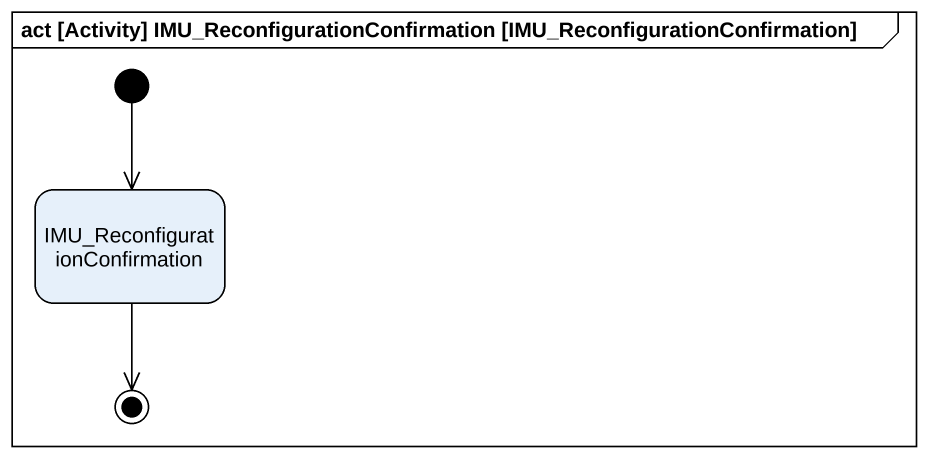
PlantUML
@startuml
mainframe act [Activity] IMU_ReconfigurationConfirmation [IMU_ReconfigurationConfirmation]
hide empty description
state "IMU_ReconfigurationConfirmation" as IMU_ReconfigurationConfirmat
[*] --> IMU_ReconfigurationConfirmat
IMU_ReconfigurationConfirmat --> [*]
@enduml
